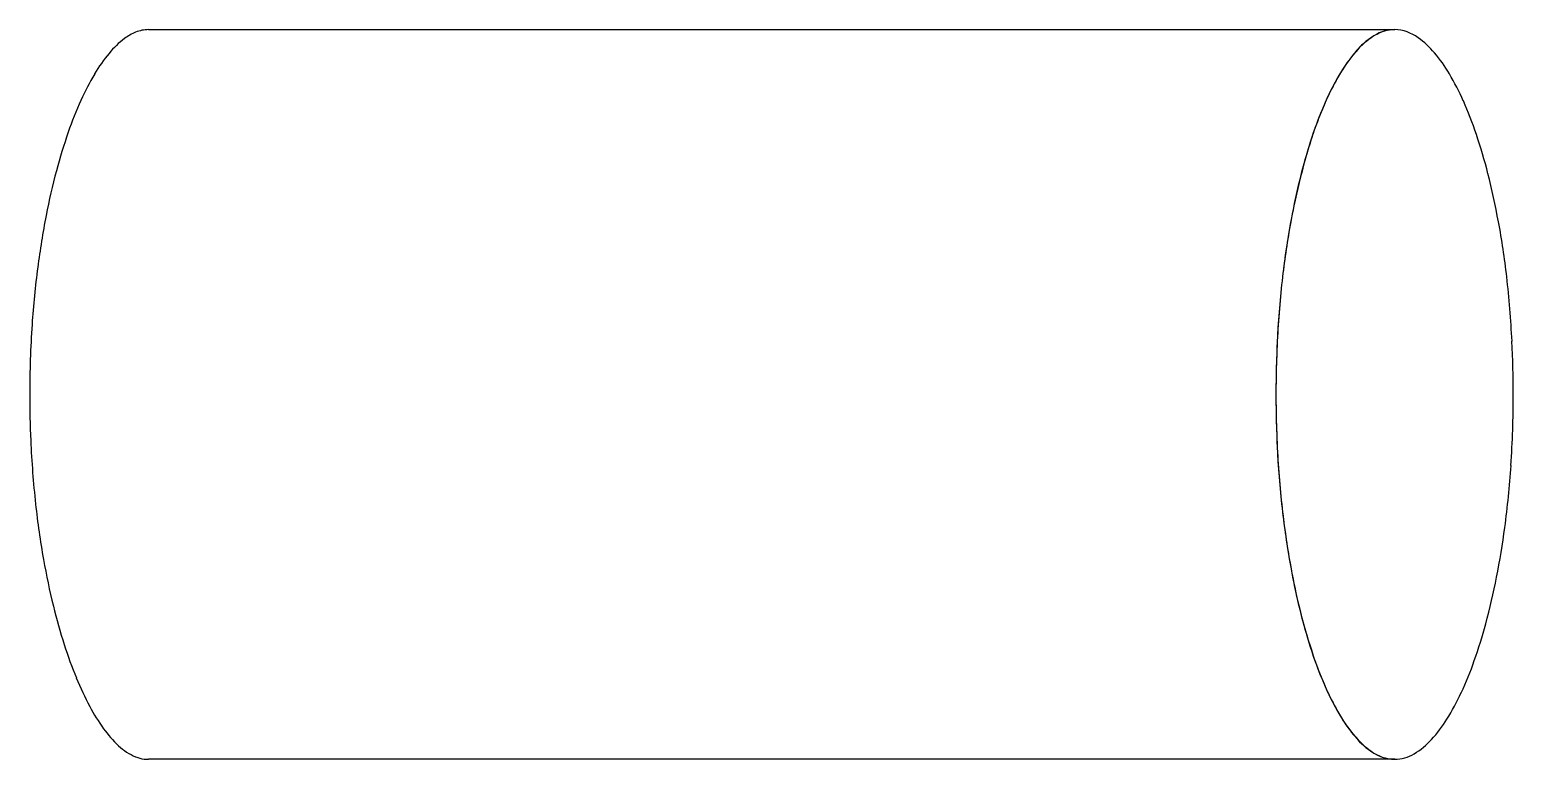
# Model space of a CAD drawing. Extents: x 0.4 to 16.5, y -4.5 to 3.4.
import ezdxf

# ---------------------------------------------------------------- set-up
doc = ezdxf.new("R2010")
doc.units = 0
doc.layers.add('DEFAULT_255_2_778', color=255, linetype='CONTINUOUS')

msp = doc.modelspace()

# ---------------------------------------------------------------- linework, layer by layer
at = {"layer": 'DEFAULT_255_2_778'}
for p, q in [((1.688, 3.44), (15.245, 3.44)), ((15.245, 3.44), (15.246, 3.44)), ((15.245, -4.498), (1.688, -4.498)), ((15.246, -4.498), (15.245, -4.498)), ((15.245, -4.498), (15.245, -4.498))]:
    msp.add_line(p, q, dxfattribs=at)
for centre, radius, start, end in [((1.757, 2.901), 0.551, 112.1375, 126.5903), ((1.7, 3.036), 0.405, 101.5927, 111.7656), ((1.689, 3.089), 0.351, 90.0827, 101.5477), ((15.257, 2.986), 0.454, 91.539, 126.1821), ((15.253, 3.01), 0.429, 90.9603, 120.7325), ((15.233, 2.986), 0.454, 53.7871, 88.4112), ((2.006, 2.575), 0.961, 126.8846, 140.8704), ((15.518, 2.601), 0.918, 125.119, 140.2338), ((15.439, 2.691), 0.8, 120.5271, 138.0794), ((14.972, 2.6), 0.919, 39.7489, 54.8517), ((2.615, 2.068), 1.754, 140.5877, 149.4988), ((16.104, 2.101), 1.689, 139.9328, 149.4621), ((15.969, 2.2), 1.521, 137.6707, 148.0744), ((14.385, 2.101), 1.69, 30.527, 40.0496), ((3.572, 1.497), 2.868, 149.3769, 155.8465), ((17.058, 1.531), 2.8, 149.3254, 156.1215), ((16.874, 1.628), 2.592, 147.9166, 155.2149), ((13.431, 1.531), 2.801, 23.8713, 30.6635), ((4.833, 0.926), 4.253, 155.779, 160.824), ((18.357, 0.95), 4.223, 156.0522, 161.3498), ((18.128, 1.042), 3.977, 155.122, 160.55), ((12.132, 0.95), 4.225, 18.6455, 23.9406), ((6.306, 0.411), 5.813, 160.7912, 165.1046), ((19.901, 0.425), 5.854, 161.3074, 165.67), ((19.605, 0.515), 5.545, 160.5002, 164.8384), ((10.587, 0.424), 5.856, 14.3268, 18.6878), ((21.249, 0.068), 7.247, 164.8276, 168.9421), ((7.858, -0.005), 7.42, 165.0822, 168.9374), ((21.583, -0.007), 7.59, 165.654, 169.6999), ((8.906, -0.007), 7.591, 10.2981, 14.3429), ((22.869, -0.252), 8.9, 168.9157, 172.4463), ((9.333, -0.296), 8.923, 168.9237, 172.5884), ((23.233, -0.31), 9.268, 169.6819, 173.424), ((7.257, -0.31), 9.269, 6.5748, 10.3161), ((10.575, -0.46), 10.176, 172.5761, 176.0944), ((24.313, -0.445), 10.357, 172.4427, 176.1934), ((24.655, -0.476), 10.7, 173.414, 177.1784), ((5.835, -0.476), 10.7, 2.8211, 6.5848), ((11.521, -0.525), 11.124, 176.0902, 180.0213), ((25.479, -0.524), 11.525, 176.1834, 180.0245), ((25.601, -0.527), 11.647, 177.1579, 180.0127), ((4.889, -0.527), 11.647, 359.9873, 2.8416), ((11.658, -0.531), 11.261, 179.9919, 182.5419), ((25.48, -0.534), 11.526, 179.9755, 183.8164), ((25.602, -0.532), 11.648, 179.9873, 182.842), ((5.01, -0.534), 11.526, 356.1842, 0.0244), ((10.939, -0.566), 10.541, 182.5223, 186.2943), ((24.656, -0.583), 10.701, 182.8215, 186.5857), ((24.314, -0.614), 10.357, 183.8064, 187.5571), ((6.176, -0.614), 10.358, 352.4443, 356.1942), ((9.737, -0.7), 9.332, 186.2843, 190.0196), ((23.233, -0.748), 9.268, 186.5758, 190.3179), ((22.87, -0.806), 8.9, 187.5535, 191.0841), ((7.62, -0.806), 8.901, 348.9182, 352.4478), ((8.294, -0.957), 7.866, 190.0096, 193.7846), ((21.583, -1.051), 7.59, 190.2999, 194.3457), ((21.249, -1.127), 7.248, 191.0577, 195.1721), ((9.24, -1.127), 7.249, 344.8313, 348.9445), ((6.786, -1.328), 6.313, 193.7733, 197.7222), ((19.902, -1.483), 5.854, 194.3297, 198.6923), ((19.605, -1.574), 5.545, 195.1613, 199.4995), ((10.883, -1.573), 5.547, 340.5057, 344.8421), ((5.325, -1.798), 4.778, 197.6923, 202.3164), ((18.357, -2.009), 4.223, 198.6499, 203.9475), ((18.128, -2.1), 3.977, 199.4497, 204.8777), ((12.36, -2.1), 3.979, 335.13, 340.5554), ((3.989, -2.35), 3.333, 202.2559, 208.1576), ((17.058, -2.59), 2.8, 203.8782, 210.6743), ((16.874, -2.687), 2.592, 204.7848, 212.0831), ((13.615, -2.686), 2.593, 327.9288, 335.2227), ((2.921, -2.925), 2.12, 208.073, 215.7931), ((16.104, -3.16), 1.689, 210.5376, 220.067), ((2.19, -3.457), 1.216, 215.5781, 227.2204), ((15.969, -3.259), 1.521, 211.9253, 222.329), ((14.521, -3.258), 1.522, 317.6903, 328.0865), ((1.791, -3.897), 0.622, 226.7221, 247.1717), ((15.518, -3.659), 0.918, 219.766, 234.8808), ((15.439, -3.749), 0.8, 221.9205, 239.4727), ((15.051, -3.748), 0.8, 300.5601, 318.0986), ((1.704, -4.082), 0.418, 248.3232, 254.9016), ((1.689, -4.14), 0.358, 254.7544, 269.8325), ((15.258, -4.044), 0.454, 233.8178, 268.461), ((15.252, -4.069), 0.429, 239.2674, 269.0398), ((15.238, -4.069), 0.429, 271.0094, 300.7673)]:
    msp.add_arc(centre, radius, start, end, dxfattribs=at)

doc.saveas('drawing.dxf')
